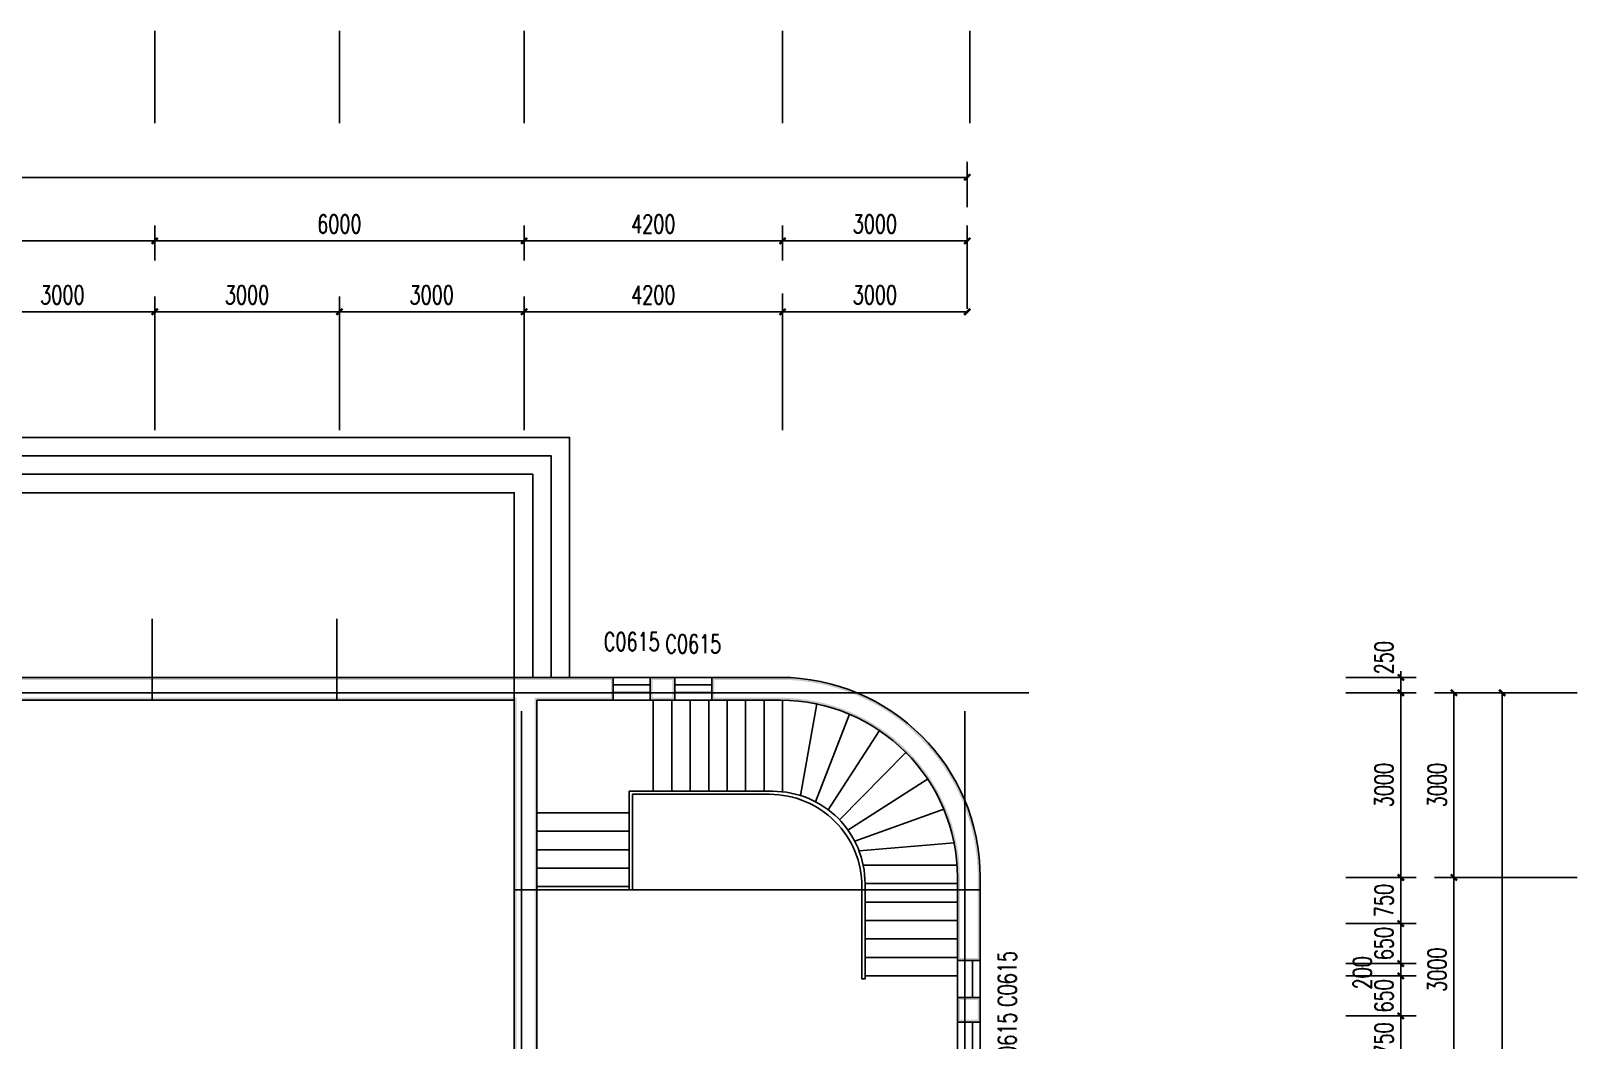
# Model space of a CAD drawing. Header units: millimetres. Extents: x -150677 to 588340, y -254013 to 149700.
# Drawn here: x 91288 to 116407, y -84349 to -67953 of the extents above; entities that cross this region are included whole.
import ezdxf

# ---------------------------------------------------------------- set-up
doc = ezdxf.new("R2010")
doc.units = ezdxf.units.MM
doc.header["$LTSCALE"] = 10
doc.header["$MEASUREMENT"] = 0
doc.linetypes.add('DOTE', pattern=[2.42, 2, -0.2, 0.02, -0.2])
for name, color, linetype in [('DOTE', 1, 'Continuous'), ('PUB_DIM', 3, 'Continuous'), ('PUB_WALL', 9, 'Continuous'), ('WALL', 9, 'Continuous'), ('WINDOW', 4, 'Continuous'), ('WINDOW_TEXT', 7, 'Continuous')]:
    doc.layers.add(name, color=color, linetype=linetype)
doc.styles.add('_TCH_DIM_T3', font='SIMPLEX', dxfattribs={"width": 0.705882, "bigfont": 'GBCBIG'})
doc.styles.add('_TCH_WINDOW', font='SIMPLEX', dxfattribs={"bigfont": 'GBCBIG'})
doc.dimstyles.new('_TCH_ARCH&&100', dxfattribs={"dimtxt": 297.5, "dimasz": 100, "dimexe": 250, "dimexo": 300, "dimgap": 126.25, "dimtad": 1, "dimdec": 0, "dimzin": 0, "dimdsep": 46, "dimtxsty": '_TCH_DIM_T3', "dimblk": 'ARCHTICK', "dimcen": 0.09, "dimclrt": 7, "dimazin": 2, "dimtfac": 1, "dimtdec": 0, "dimtix": 1, "dimtmove": 2, "dimatfit": 3, "dimfxl": 1, "dimtolj": 1, "dimtzin": 0, "dimarcsym": 0})

# ---------------------------------------------------------------- blocks, each defined once
blk = doc.blocks.new('_ArchTick')
at = {"color": 0, "linetype": 'ByBlock', "const_width": 0.4}
blk.add_lwpolyline([(-0.5, -0.5), (0.5, 0.5)], dxfattribs=at)
blk = doc.blocks.new('*D317')
at = {"layer": 'Defpoints', "color": 0, "transparency": 16777216}
for p in [(113793, -81706), (114407, -81706), (113793, -84706)]:
    blk.add_point(p, dxfattribs=at)
at = {"layer": 'PUB_DIM', "color": 0, "lineweight": -2, "transparency": 16777216}
for p, q in [((114093, -81706), (114657, -81706)), ((114407, -84706), (114407, -81706)), ((114093, -84706), (114657, -84706))]:
    blk.add_line(p, q, dxfattribs=at)
at = {"layer": 'PUB_DIM', "color": 0, "lineweight": -2, "transparency": 16777216, "xscale": 100, "yscale": 100, "zscale": 100}
for p, rotation in [((114407, -81706), 90), ((114407, -84706), 270)]:
    blk.add_blockref('_ArchTick', p, dxfattribs=dict(at, rotation=rotation))
at = {"layer": 'PUB_DIM', "color": 7, "transparency": 16777216, "insert": (114132, -83206), "char_height": 297.5, "attachment_point": 5, "rotation": 90, "style": '_TCH_DIM_T3'}
blk.add_mtext('\\A1;3000', dxfattribs=at)
blk = doc.blocks.new('*D318')
at = {"layer": 'Defpoints', "color": 0, "transparency": 16777216}
for p in [(113793, -78706), (114407, -78706), (113793, -81706)]:
    blk.add_point(p, dxfattribs=at)
at = {"layer": 'PUB_DIM', "color": 0, "lineweight": -2, "transparency": 16777216}
for p, q in [((114093, -78706), (114657, -78706)), ((114407, -81706), (114407, -78706)), ((114093, -81706), (114657, -81706))]:
    blk.add_line(p, q, dxfattribs=at)
at = {"layer": 'PUB_DIM', "color": 0, "lineweight": -2, "transparency": 16777216, "xscale": 100, "yscale": 100, "zscale": 100}
for p, rotation in [((114407, -78706), 90), ((114407, -81706), 270)]:
    blk.add_blockref('_ArchTick', p, dxfattribs=dict(at, rotation=rotation))
at = {"layer": 'PUB_DIM', "color": 7, "transparency": 16777216, "insert": (114132, -80206), "char_height": 297.5, "attachment_point": 5, "rotation": 90, "style": '_TCH_DIM_T3'}
blk.add_mtext('\\A1;3000', dxfattribs=at)
blk = doc.blocks.new('*D342')
at = {"layer": 'Defpoints', "color": 0, "transparency": 16777216}
for p in [(112349, -83956), (113543, -83956), (112349, -84706)]:
    blk.add_point(p, dxfattribs=at)
at = {"layer": 'PUB_DIM', "color": 0, "lineweight": -2, "transparency": 16777216}
for p, q in [((113543, -83956), (113543, -83856)), ((112649, -83956), (113793, -83956)), ((113543, -84706), (113543, -83956)), ((112649, -84706), (113793, -84706)), ((113543, -84706), (113543, -84806))]:
    blk.add_line(p, q, dxfattribs=at)
at = {"layer": 'PUB_DIM', "color": 0, "lineweight": -2, "transparency": 16777216, "xscale": 100, "yscale": 100, "zscale": 100}
for p, rotation in [((113543, -83956), 270), ((113543, -84706), 90)]:
    blk.add_blockref('_ArchTick', p, dxfattribs=dict(at, rotation=rotation))
at = {"layer": 'PUB_DIM', "color": 7, "transparency": 16777216, "insert": (113268, -84331), "char_height": 297.5, "attachment_point": 5, "rotation": 90, "style": '_TCH_DIM_T3'}
blk.add_mtext('\\A1;750', dxfattribs=at)
blk = doc.blocks.new('*D343')
at = {"layer": 'Defpoints', "color": 0, "transparency": 16777216}
for p in [(112349, -83306), (113543, -83306), (112349, -83956)]:
    blk.add_point(p, dxfattribs=at)
at = {"layer": 'PUB_DIM', "color": 0, "lineweight": -2, "transparency": 16777216}
for p, q in [((112649, -83306), (113793, -83306)), ((113543, -83306), (113543, -83206)), ((113543, -83956), (113543, -83306)), ((112649, -83956), (113793, -83956)), ((113543, -83956), (113543, -84056))]:
    blk.add_line(p, q, dxfattribs=at)
at = {"layer": 'PUB_DIM', "color": 0, "lineweight": -2, "transparency": 16777216, "xscale": 100, "yscale": 100, "zscale": 100}
for p, rotation in [((113543, -83306), 270), ((113543, -83956), 90)]:
    blk.add_blockref('_ArchTick', p, dxfattribs=dict(at, rotation=rotation))
at = {"layer": 'PUB_DIM', "color": 7, "transparency": 16777216, "insert": (113268, -83631), "char_height": 297.5, "attachment_point": 5, "rotation": 90, "style": '_TCH_DIM_T3'}
blk.add_mtext('\\A1;650', dxfattribs=at)
blk = doc.blocks.new('*D344')
at = {"layer": 'Defpoints', "color": 0, "transparency": 16777216}
for p in [(112349, -83106), (113543, -83106), (112349, -83306)]:
    blk.add_point(p, dxfattribs=at)
at = {"layer": 'PUB_DIM', "color": 0, "lineweight": -2, "transparency": 16777216}
for p, q in [((112649, -83106), (113793, -83106)), ((113543, -83106), (113543, -83006)), ((113543, -83306), (113543, -83106)), ((112649, -83306), (113793, -83306)), ((113543, -83306), (113543, -83406))]:
    blk.add_line(p, q, dxfattribs=at)
at = {"layer": 'PUB_DIM', "color": 0, "lineweight": -2, "transparency": 16777216, "xscale": 100, "yscale": 100, "zscale": 100}
for p, rotation in [((113543, -83106), 270), ((113543, -83306), 90)]:
    blk.add_blockref('_ArchTick', p, dxfattribs=dict(at, rotation=rotation))
at = {"layer": 'PUB_DIM', "color": 7, "transparency": 16777216, "insert": (112918, -83256), "char_height": 297.5, "attachment_point": 5, "rotation": 90, "style": '_TCH_DIM_T3'}
blk.add_mtext('\\A1;200', dxfattribs=at)
blk = doc.blocks.new('*D345')
at = {"layer": 'Defpoints', "color": 0, "transparency": 16777216}
for p in [(112349, -82456), (113543, -82456), (112349, -83106)]:
    blk.add_point(p, dxfattribs=at)
at = {"layer": 'PUB_DIM', "color": 0, "lineweight": -2, "transparency": 16777216}
for p, q in [((113543, -82456), (113543, -82356)), ((112649, -82456), (113793, -82456)), ((113543, -83106), (113543, -82456)), ((112649, -83106), (113793, -83106)), ((113543, -83106), (113543, -83206))]:
    blk.add_line(p, q, dxfattribs=at)
at = {"layer": 'PUB_DIM', "color": 0, "lineweight": -2, "transparency": 16777216, "xscale": 100, "yscale": 100, "zscale": 100}
for p, rotation in [((113543, -82456), 270), ((113543, -83106), 90)]:
    blk.add_blockref('_ArchTick', p, dxfattribs=dict(at, rotation=rotation))
at = {"layer": 'PUB_DIM', "color": 7, "transparency": 16777216, "insert": (113268, -82781), "char_height": 297.5, "attachment_point": 5, "rotation": 90, "style": '_TCH_DIM_T3'}
blk.add_mtext('\\A1;650', dxfattribs=at)
blk = doc.blocks.new('*D346')
at = {"layer": 'Defpoints', "color": 0, "transparency": 16777216}
for p in [(112349, -81706), (113543, -81706), (112349, -82456)]:
    blk.add_point(p, dxfattribs=at)
at = {"layer": 'PUB_DIM', "color": 0, "lineweight": -2, "transparency": 16777216}
for p, q in [((113543, -81706), (113543, -81606)), ((112649, -81706), (113793, -81706)), ((113543, -82456), (113543, -81706)), ((112649, -82456), (113793, -82456)), ((113543, -82456), (113543, -82556))]:
    blk.add_line(p, q, dxfattribs=at)
at = {"layer": 'PUB_DIM', "color": 0, "lineweight": -2, "transparency": 16777216, "xscale": 100, "yscale": 100, "zscale": 100}
for p, rotation in [((113543, -81706), 270), ((113543, -82456), 90)]:
    blk.add_blockref('_ArchTick', p, dxfattribs=dict(at, rotation=rotation))
at = {"layer": 'PUB_DIM', "color": 7, "transparency": 16777216, "insert": (113268, -82081), "char_height": 297.5, "attachment_point": 5, "rotation": 90, "style": '_TCH_DIM_T3'}
blk.add_mtext('\\A1;750', dxfattribs=at)
blk = doc.blocks.new('*D347')
at = {"layer": 'Defpoints', "color": 0, "transparency": 16777216}
for p in [(112349, -78706), (113543, -78706), (112349, -81706)]:
    blk.add_point(p, dxfattribs=at)
at = {"layer": 'PUB_DIM', "color": 0, "lineweight": -2, "transparency": 16777216}
for p, q in [((112649, -78706), (113793, -78706)), ((113543, -81706), (113543, -78706)), ((112649, -81706), (113793, -81706))]:
    blk.add_line(p, q, dxfattribs=at)
at = {"layer": 'PUB_DIM', "color": 0, "lineweight": -2, "transparency": 16777216, "xscale": 100, "yscale": 100, "zscale": 100}
for p, rotation in [((113543, -78706), 90), ((113543, -81706), 270)]:
    blk.add_blockref('_ArchTick', p, dxfattribs=dict(at, rotation=rotation))
at = {"layer": 'PUB_DIM', "color": 7, "transparency": 16777216, "insert": (113268, -80206), "char_height": 297.5, "attachment_point": 5, "rotation": 90, "style": '_TCH_DIM_T3'}
blk.add_mtext('\\A1;3000', dxfattribs=at)
blk = doc.blocks.new('*D348')
at = {"layer": 'Defpoints', "color": 0, "transparency": 16777216}
for p in [(112349, -78456), (113543, -78456), (112349, -78706)]:
    blk.add_point(p, dxfattribs=at)
at = {"layer": 'PUB_DIM', "color": 0, "lineweight": -2, "transparency": 16777216}
for p, q in [((113543, -78456), (113543, -78356)), ((112649, -78456), (113793, -78456)), ((113543, -78706), (113543, -78456)), ((112649, -78706), (113793, -78706)), ((113543, -78706), (113543, -78806))]:
    blk.add_line(p, q, dxfattribs=at)
at = {"layer": 'PUB_DIM', "color": 0, "lineweight": -2, "transparency": 16777216, "xscale": 100, "yscale": 100, "zscale": 100}
for p, rotation in [((113543, -78456), 270), ((113543, -78706), 90)]:
    blk.add_blockref('_ArchTick', p, dxfattribs=dict(at, rotation=rotation))
at = {"layer": 'PUB_DIM', "color": 7, "transparency": 16777216, "insert": (113268, -78136), "char_height": 297.5, "attachment_point": 5, "rotation": 90, "style": '_TCH_DIM_T3'}
blk.add_mtext('\\A1;250', dxfattribs=at)
blk = doc.blocks.new('*D413')
at = {"layer": 'Defpoints', "color": 0, "transparency": 16777216}
for p in [(93299, -72517), (90299, -74738), (93299, -74738)]:
    blk.add_point(p, dxfattribs=at)
at = {"layer": 'PUB_DIM', "color": 0, "lineweight": -2, "transparency": 16777216}
for p, q in [((90299, -74438), (90299, -72267)), ((93299, -74438), (93299, -72267)), ((90299, -72517), (93299, -72517))]:
    blk.add_line(p, q, dxfattribs=at)
at = {"layer": 'PUB_DIM', "color": 0, "lineweight": -2, "transparency": 16777216, "xscale": 100, "yscale": 100, "zscale": 100, "rotation": 180}
blk.add_blockref('_ArchTick', (90299, -72517), dxfattribs=at)
at = {"layer": 'PUB_DIM', "color": 0, "lineweight": -2, "transparency": 16777216, "xscale": 100, "yscale": 100, "zscale": 100}
blk.add_blockref('_ArchTick', (93299, -72517), dxfattribs=at)
at = {"layer": 'PUB_DIM', "color": 7, "transparency": 16777216, "insert": (91799, -72242), "char_height": 297.5, "attachment_point": 5, "style": '_TCH_DIM_T3'}
blk.add_mtext('\\A1;3000', dxfattribs=at)
blk = doc.blocks.new('*D414')
at = {"layer": 'Defpoints', "color": 0, "transparency": 16777216}
for p in [(96299, -72517), (93299, -74738), (96299, -74738)]:
    blk.add_point(p, dxfattribs=at)
at = {"layer": 'PUB_DIM', "color": 0, "lineweight": -2, "transparency": 16777216}
for p, q in [((93299, -74438), (93299, -72267)), ((96299, -74438), (96299, -72267)), ((93299, -72517), (96299, -72517))]:
    blk.add_line(p, q, dxfattribs=at)
at = {"layer": 'PUB_DIM', "color": 0, "lineweight": -2, "transparency": 16777216, "xscale": 100, "yscale": 100, "zscale": 100, "rotation": 180}
blk.add_blockref('_ArchTick', (93299, -72517), dxfattribs=at)
at = {"layer": 'PUB_DIM', "color": 0, "lineweight": -2, "transparency": 16777216, "xscale": 100, "yscale": 100, "zscale": 100}
blk.add_blockref('_ArchTick', (96299, -72517), dxfattribs=at)
at = {"layer": 'PUB_DIM', "color": 7, "transparency": 16777216, "insert": (94799, -72242), "char_height": 297.5, "attachment_point": 5, "style": '_TCH_DIM_T3'}
blk.add_mtext('\\A1;3000', dxfattribs=at)
blk = doc.blocks.new('*D415')
at = {"layer": 'Defpoints', "color": 0, "transparency": 16777216}
for p in [(99299, -72517), (96299, -74738), (99299, -74738)]:
    blk.add_point(p, dxfattribs=at)
at = {"layer": 'PUB_DIM', "color": 0, "lineweight": -2, "transparency": 16777216}
for p, q in [((96299, -74438), (96299, -72267)), ((99299, -74438), (99299, -72267)), ((96299, -72517), (99299, -72517))]:
    blk.add_line(p, q, dxfattribs=at)
at = {"layer": 'PUB_DIM', "color": 0, "lineweight": -2, "transparency": 16777216, "xscale": 100, "yscale": 100, "zscale": 100, "rotation": 180}
blk.add_blockref('_ArchTick', (96299, -72517), dxfattribs=at)
at = {"layer": 'PUB_DIM', "color": 0, "lineweight": -2, "transparency": 16777216, "xscale": 100, "yscale": 100, "zscale": 100}
blk.add_blockref('_ArchTick', (99299, -72517), dxfattribs=at)
at = {"layer": 'PUB_DIM', "color": 7, "transparency": 16777216, "insert": (97799, -72242), "char_height": 297.5, "attachment_point": 5, "style": '_TCH_DIM_T3'}
blk.add_mtext('\\A1;3000', dxfattribs=at)
blk = doc.blocks.new('*D416')
at = {"layer": 'Defpoints', "color": 0, "transparency": 16777216}
for p in [(103499, -72517), (99299, -74738), (103499, -74738)]:
    blk.add_point(p, dxfattribs=at)
at = {"layer": 'PUB_DIM', "color": 0, "lineweight": -2, "transparency": 16777216}
for p, q in [((99299, -74438), (99299, -72267)), ((103499, -74438), (103499, -72267)), ((99299, -72517), (103499, -72517))]:
    blk.add_line(p, q, dxfattribs=at)
at = {"layer": 'PUB_DIM', "color": 0, "lineweight": -2, "transparency": 16777216, "xscale": 100, "yscale": 100, "zscale": 100, "rotation": 180}
blk.add_blockref('_ArchTick', (99299, -72517), dxfattribs=at)
at = {"layer": 'PUB_DIM', "color": 0, "lineweight": -2, "transparency": 16777216, "xscale": 100, "yscale": 100, "zscale": 100}
blk.add_blockref('_ArchTick', (103499, -72517), dxfattribs=at)
at = {"layer": 'PUB_DIM', "color": 7, "transparency": 16777216, "insert": (101399, -72242), "char_height": 297.5, "attachment_point": 5, "style": '_TCH_DIM_T3'}
blk.add_mtext('\\A1;4200', dxfattribs=at)
blk = doc.blocks.new('*D429')
at = {"layer": 'Defpoints', "color": 0, "transparency": 16777216}
for p in [(103499, -72517), (106499, -72517), (106499, -72517)]:
    blk.add_point(p, dxfattribs=at)
at = {"layer": 'PUB_DIM', "color": 0, "lineweight": -2, "transparency": 16777216}
for p, q in [((103499, -72217), (103499, -72267)), ((106499, -72217), (106499, -72267)), ((103499, -72517), (106499, -72517))]:
    blk.add_line(p, q, dxfattribs=at)
at = {"layer": 'PUB_DIM', "color": 0, "lineweight": -2, "transparency": 16777216, "xscale": 100, "yscale": 100, "zscale": 100, "rotation": 180}
blk.add_blockref('_ArchTick', (103499, -72517), dxfattribs=at)
at = {"layer": 'PUB_DIM', "color": 0, "lineweight": -2, "transparency": 16777216, "xscale": 100, "yscale": 100, "zscale": 100}
blk.add_blockref('_ArchTick', (106499, -72517), dxfattribs=at)
at = {"layer": 'PUB_DIM', "color": 7, "transparency": 16777216, "insert": (104999, -72242), "char_height": 297.5, "attachment_point": 5, "style": '_TCH_DIM_T3'}
blk.add_mtext('\\A1;3000', dxfattribs=at)
blk = doc.blocks.new('*D439')
at = {"layer": 'Defpoints', "color": 0, "transparency": 16777216}
for p in [(93299, -71364), (87299, -71985), (93299, -71985)]:
    blk.add_point(p, dxfattribs=at)
at = {"layer": 'PUB_DIM', "color": 0, "lineweight": -2, "transparency": 16777216}
for p, q in [((87299, -71685), (87299, -71114)), ((93299, -71685), (93299, -71114)), ((87299, -71364), (93299, -71364))]:
    blk.add_line(p, q, dxfattribs=at)
at = {"layer": 'PUB_DIM', "color": 0, "lineweight": -2, "transparency": 16777216, "xscale": 100, "yscale": 100, "zscale": 100, "rotation": 180}
blk.add_blockref('_ArchTick', (87299, -71364), dxfattribs=at)
at = {"layer": 'PUB_DIM', "color": 0, "lineweight": -2, "transparency": 16777216, "xscale": 100, "yscale": 100, "zscale": 100}
blk.add_blockref('_ArchTick', (93299, -71364), dxfattribs=at)
at = {"layer": 'PUB_DIM', "color": 7, "transparency": 16777216, "insert": (90299, -71089), "char_height": 297.5, "attachment_point": 5, "style": '_TCH_DIM_T3'}
blk.add_mtext('\\A1;6000', dxfattribs=at)
blk = doc.blocks.new('*D440')
at = {"layer": 'Defpoints', "color": 0, "transparency": 16777216}
for p in [(99299, -71364), (93299, -71985), (99299, -71985)]:
    blk.add_point(p, dxfattribs=at)
at = {"layer": 'PUB_DIM', "color": 0, "lineweight": -2, "transparency": 16777216}
for p, q in [((93299, -71685), (93299, -71114)), ((99299, -71685), (99299, -71114)), ((93299, -71364), (99299, -71364))]:
    blk.add_line(p, q, dxfattribs=at)
at = {"layer": 'PUB_DIM', "color": 0, "lineweight": -2, "transparency": 16777216, "xscale": 100, "yscale": 100, "zscale": 100, "rotation": 180}
blk.add_blockref('_ArchTick', (93299, -71364), dxfattribs=at)
at = {"layer": 'PUB_DIM', "color": 0, "lineweight": -2, "transparency": 16777216, "xscale": 100, "yscale": 100, "zscale": 100}
blk.add_blockref('_ArchTick', (99299, -71364), dxfattribs=at)
at = {"layer": 'PUB_DIM', "color": 7, "transparency": 16777216, "insert": (96299, -71089), "char_height": 297.5, "attachment_point": 5, "style": '_TCH_DIM_T3'}
blk.add_mtext('\\A1;6000', dxfattribs=at)
blk = doc.blocks.new('*D441')
at = {"layer": 'Defpoints', "color": 0, "transparency": 16777216}
for p in [(103499, -71364), (99299, -71985), (103499, -71985)]:
    blk.add_point(p, dxfattribs=at)
at = {"layer": 'PUB_DIM', "color": 0, "lineweight": -2, "transparency": 16777216}
for p, q in [((99299, -71685), (99299, -71114)), ((103499, -71685), (103499, -71114)), ((99299, -71364), (103499, -71364))]:
    blk.add_line(p, q, dxfattribs=at)
at = {"layer": 'PUB_DIM', "color": 0, "lineweight": -2, "transparency": 16777216, "xscale": 100, "yscale": 100, "zscale": 100, "rotation": 180}
blk.add_blockref('_ArchTick', (99299, -71364), dxfattribs=at)
at = {"layer": 'PUB_DIM', "color": 0, "lineweight": -2, "transparency": 16777216, "xscale": 100, "yscale": 100, "zscale": 100}
blk.add_blockref('_ArchTick', (103499, -71364), dxfattribs=at)
at = {"layer": 'PUB_DIM', "color": 7, "transparency": 16777216, "insert": (101399, -71089), "char_height": 297.5, "attachment_point": 5, "style": '_TCH_DIM_T3'}
blk.add_mtext('\\A1;4200', dxfattribs=at)
blk = doc.blocks.new('*D442')
at = {"layer": 'Defpoints', "color": 0, "transparency": 16777216}
for p in [(106499, -71364), (103499, -71985), (106499, -71985)]:
    blk.add_point(p, dxfattribs=at)
at = {"layer": 'PUB_DIM', "color": 0, "lineweight": -2, "transparency": 16777216}
for p, q in [((103499, -71685), (103499, -71114)), ((106499, -71685), (106499, -71114)), ((103499, -71364), (106499, -71364))]:
    blk.add_line(p, q, dxfattribs=at)
at = {"layer": 'PUB_DIM', "color": 0, "lineweight": -2, "transparency": 16777216, "xscale": 100, "yscale": 100, "zscale": 100, "rotation": 180}
blk.add_blockref('_ArchTick', (103499, -71364), dxfattribs=at)
at = {"layer": 'PUB_DIM', "color": 0, "lineweight": -2, "transparency": 16777216, "xscale": 100, "yscale": 100, "zscale": 100}
blk.add_blockref('_ArchTick', (106499, -71364), dxfattribs=at)
at = {"layer": 'PUB_DIM', "color": 7, "transparency": 16777216, "insert": (104999, -71089), "char_height": 297.5, "attachment_point": 5, "style": '_TCH_DIM_T3'}
blk.add_mtext('\\A1;3000', dxfattribs=at)
blk = doc.blocks.new('*D443')
at = {"layer": 'Defpoints', "color": 0, "transparency": 16777216}
for p in [(106499, -70332), (45299, -71114), (106499, -71114)]:
    blk.add_point(p, dxfattribs=at)
at = {"layer": 'PUB_DIM', "color": 0, "lineweight": -2, "transparency": 16777216}
for p, q in [((45299, -70814), (45299, -70082)), ((106499, -70814), (106499, -70082)), ((45299, -70332), (106499, -70332))]:
    blk.add_line(p, q, dxfattribs=at)
at = {"layer": 'PUB_DIM', "color": 0, "lineweight": -2, "transparency": 16777216, "xscale": 100, "yscale": 100, "zscale": 100, "rotation": 180}
blk.add_blockref('_ArchTick', (45299, -70332), dxfattribs=at)
at = {"layer": 'PUB_DIM', "color": 0, "lineweight": -2, "transparency": 16777216, "xscale": 100, "yscale": 100, "zscale": 100}
blk.add_blockref('_ArchTick', (106499, -70332), dxfattribs=at)
at = {"layer": 'PUB_DIM', "color": 7, "transparency": 16777216, "insert": (75899, -70057), "char_height": 297.5, "attachment_point": 5, "style": '_TCH_DIM_T3'}
blk.add_mtext('\\A1;61200', dxfattribs=at)
blk = doc.blocks.new('$WINLIB2D$00000001')
at = {"color": 0}
for points in [[(-0.5, 0.5), (-0.5, -0.5)], [(-0.5, 0.5), (0.5, 0.5)], [(0.5, -0.5), (0.5, 0.5)], [(0.5, 0.167), (-0.5, 0.167)], [(0.5, -0.167), (-0.5, -0.167)], [(-0.5, -0.5), (0.5, -0.5)]]:
    blk.add_lwpolyline(points, dxfattribs=at)
blk = doc.blocks.new('*D446')
at = {"layer": 'Defpoints', "color": 0, "transparency": 16777216}
for p in [(114407, -78706), (115189, -78706), (114407, -114758)]:
    blk.add_point(p, dxfattribs=at)
at = {"layer": 'PUB_DIM', "color": 0, "lineweight": -2, "transparency": 16777216}
for p, q in [((114707, -78706), (115439, -78706)), ((115189, -114758), (115189, -78706)), ((114707, -114758), (115439, -114758))]:
    blk.add_line(p, q, dxfattribs=at)
at = {"layer": 'PUB_DIM', "color": 0, "lineweight": -2, "transparency": 16777216, "xscale": 100, "yscale": 100, "zscale": 100}
for p, rotation in [((115189, -78706), 90), ((115189, -114758), 270)]:
    blk.add_blockref('_ArchTick', p, dxfattribs=dict(at, rotation=rotation))
at = {"layer": 'PUB_DIM', "color": 7, "transparency": 16777216, "insert": (114914, -96732), "char_height": 297.5, "attachment_point": 5, "rotation": 90, "style": '_TCH_DIM_T3'}
blk.add_mtext('\\A1;36050', dxfattribs=at)

msp = doc.modelspace()

# ---------------------------------------------------------------- hatches: boundary and pattern name
at = {"layer": 'PUB_WALL'}
for points in [[(99259.4, -78456), (79800.3, -78456), (79840.3, -78496), (99259.4, -78496)], [(100749.4, -78456), (99259.4, -78456), (99259.4, -78496), (100709.4, -78496)], [(100749.4, -78826), (100749.4, -78456), (100709.4, -78496), (100709.4, -78786)], [(101749.4, -78456), (101349.4, -78456), (101389.4, -78496), (101709.4, -78496)], [(101349.4, -78456), (101349.4, -78826), (101389.4, -78786), (101389.4, -78496)], [(101749.4, -78826), (101749.4, -78456), (101709.4, -78496), (101709.4, -78786)], [(103459.4, -78456), (102349.4, -78456), (102389.4, -78496), (103459.4, -78496)], [(102349.4, -78456), (102349.4, -78826), (102389.4, -78786), (102389.4, -78496)], [(106709.4, -81706, 0.4142136), (103459.4, -78456), (103459.4, -78496, -0.4142136), (106669.4, -81706)], [(79800.3, -78826), (99139.4, -78826), (99179.4, -78786), (79840.3, -78786)], [(99139.4, -78826), (99139.4, -87376), (99179.4, -87336), (99179.4, -78786)], [(99509.4, -78826), (100749.4, -78826), (100709.4, -78786), (99469.4, -78786)], [(99509.4, -87376), (99509.4, -78826), (99469.4, -78786), (99469.4, -87336)], [(101349.4, -78826), (101749.4, -78826), (101709.4, -78786), (101389.4, -78786)], [(102349.4, -78826), (103459.4, -78826), (103459.4, -78786), (102389.4, -78786)], [(106339.4, -81706, 0.4142136), (103459.4, -78826), (103459.4, -78786, -0.4142136), (106379.4, -81706)], [(106339.4, -81706), (106339.4, -83056), (106379.4, -83016), (106379.4, -81706)], [(106709.4, -83056), (106709.4, -81706), (106669.4, -81706), (106669.4, -83016)], [(106339.4, -83056), (106709.4, -83056), (106669.4, -83016), (106379.4, -83016)], [(106709.4, -83656), (106339.4, -83656), (106379.4, -83696), (106669.4, -83696)], [(106339.4, -83656), (106339.4, -84056), (106379.4, -84016), (106379.4, -83696)], [(106709.4, -84056), (106709.4, -83656), (106669.4, -83696), (106669.4, -84016)], [(106339.4, -84056), (106709.4, -84056), (106669.4, -84016), (106379.4, -84016)]]:
    msp.add_hatch(color=256, dxfattribs=at).paths.add_polyline_path(points)

# ---------------------------------------------------------------- linework, layer by layer
at = {"color": 2}
for points in [[(100039.4, -78456), (100039.4, -74556), (56649.4, -74556), (56649.4, -78456)], [(99739.4, -78456), (99739.4, -74856), (56949.4, -74856), (56949.4, -78456)], [(99439.4, -78456), (99439.4, -75156), (57249.4, -75156), (57249.4, -78456)], [(99139.4, -78456), (99139.4, -75456), (57549.4, -75456), (57549.4, -78456)], [(101399.4, -78826.3), (101399.4, -80314.6)], [(101699.4, -78826.3), (101699.4, -80314.6)], [(101999.4, -78826.3), (101999.4, -80314.6)], [(102299.4, -78826.3), (102299.4, -80314.6)], [(102599.4, -78826.3), (102599.4, -80314.6)], [(102899.4, -78826.3), (102899.4, -80314.6)], [(103199.4, -78826.3), (103199.4, -80314.6)], [(103499.4, -78826.3), (103499.4, -80314.6)], [(104053.1, -78887.7), (103789.3, -80375.1)], [(104584.3, -79054.8), (104036.5, -80477.8)], [(104241.1, -80607.2), (105074, -79321.1)], [(104422.2, -80767.9), (105502.9, -79676.6)], [(104561.4, -80936.1), (105855.4, -80108)], [(104672.3, -81118), (106118.2, -80599.2)], [(101009.4, -80656), (99509.4, -80656)], [(101009.4, -80956), (99509.4, -80956)], [(101009.4, -81256), (99509.4, -81256)], [(104741.5, -81273), (106284.5, -81146)], [(101009.4, -81556), (99509.4, -81556)], [(104809.1, -81506), (106339.4, -81506)], [(101009.4, -81856), (99509.4, -81856)], [(104839.4, -81806), (106339.4, -81806)], [(104839.4, -82106), (106339.4, -82106)], [(104839.4, -82406), (106339.4, -82406)], [(104839.4, -82706), (106339.4, -82706)], [(104839.4, -83006), (106339.4, -83006)], [(104839.4, -83306), (106339.4, -83306)]]:
    msp.add_lwpolyline(points, dxfattribs=at)
msp.add_lwpolyline([(99139.4, -78826), (99139.4, -78456)])
msp.add_lwpolyline([(101009.4, -80306), (103339.4, -80306, -0.4142136), (104839.4, -81806), (104839.4, -83306), (104839.4, -83356), (104789.4, -83356), (104789.4, -81856, 0.4142136), (103289.4, -80356), (101059.4, -80356), (101059.4, -81906), (101009.4, -81906), (101009.4, -81856), (101009.4, -80356)], format="xyb", close=True, dxfattribs=at)
for p in [(104053.1, -78887.7), (104053.1, -78887.7), (104584.6, -79054.8), (104584.6, -79054.8), (105074, -79321.1), (105074, -79321.1), (105502.9, -79676.6), (105502.9, -79676.6), (105855.4, -80108), (105855.4, -80108), (106118.2, -80599.2), (106118.2, -80599.2), (106281.6, -81131.9), (106281.6, -81131.9)]:
    msp.add_point(p)
at = {"layer": 'DOTE', "linetype": 'DOTE'}
for p, q in [((93259.4, -78826), (93259.4, -77506)), ((96259.4, -78826), (96259.4, -77506)), ((42316.1, -78706), (107499.4, -78706)), ((99259.4, -112006), (99259.4, -79006)), ((106459.4, -115706), (106459.4, -79006)), ((99139.4, -81906), (106709.4, -81906))]:
    msp.add_line(p, q, dxfattribs=at)
at = {"layer": 'PUB_DIM'}
for p, q in [((93299.4, -69449.4), (93299.4, -67952.6)), ((96299.4, -69449.4), (96299.4, -67952.6)), ((99299.4, -69449.4), (99299.4, -67952.6)), ((103499.4, -69449.4), (103499.4, -67952.6)), ((106539.4, -69449.4), (106539.4, -67952.6)), ((114406.7, -78706), (116406.7, -78706)), ((114406.7, -81706), (116406.7, -81706))]:
    msp.add_line(p, q, dxfattribs=at)
msp.add_lwpolyline([(106499.4, -71485.2), (106499.4, -72465.6)], dxfattribs=at)
at = {"layer": 'WALL'}
for p, q in [((99259.4, -78456), (79800.3, -78456)), ((100749.4, -78456), (99259.4, -78456)), ((100749.4, -78826), (100749.4, -78456)), ((101749.4, -78456), (101349.4, -78456)), ((101349.4, -78456), (101349.4, -78826)), ((101749.4, -78826), (101749.4, -78456)), ((103459.4, -78456), (102349.4, -78456)), ((102349.4, -78456), (102349.4, -78826)), ((79800.3, -78826), (99139.4, -78826)), ((99139.4, -78826), (99139.4, -87376)), ((99509.4, -78826), (100749.4, -78826)), ((99509.4, -87376), (99509.4, -78826)), ((101349.4, -78826), (101749.4, -78826)), ((102349.4, -78826), (103459.4, -78826)), ((106339.4, -81706), (106339.4, -83056)), ((106709.4, -83056), (106709.4, -81706)), ((106339.4, -83056), (106709.4, -83056)), ((106709.4, -83656), (106339.4, -83656)), ((106339.4, -83656), (106339.4, -84056)), ((106709.4, -84056), (106709.4, -83656)), ((106339.4, -84056), (106709.4, -84056))]:
    msp.add_line(p, q, dxfattribs=at)
for radius in [3250, 2880]:
    msp.add_arc((103459.4, -81706), radius, 360, 90, dxfattribs=at)

# ---------------------------------------------------------------- block references
at = {"layer": 'WINDOW'}
ref = msp.add_blockref('$WINLIB2D$00000001', (101049.4, -78641), dxfattribs=dict(at, xscale=-600, yscale=370, zscale=-600, rotation=180))
ref.add_attrib('A', 'C0615', (100594.4, -78024.1), dxfattribs={"layer": 'WINDOW_TEXT', "height": 297.5, "style": '_TCH_WINDOW', "width": 0.705882})
ref = msp.add_blockref('$WINLIB2D$00000001', (102049.4, -78641), dxfattribs=dict(at, xscale=-600, yscale=370, zscale=-600, rotation=180))
ref.add_attrib('A', 'C0615', (101594.4, -78061.3), dxfattribs={"layer": 'WINDOW_TEXT', "height": 297.5, "style": '_TCH_WINDOW', "width": 0.705882})
ref = msp.add_blockref('$WINLIB2D$00000001', (106524.4, -83356), dxfattribs=dict(at, xscale=-600, yscale=-370, zscale=-600, rotation=90.0000000000001))
ref.add_attrib('A', 'C0615', (107297.1, -83811), dxfattribs={"layer": 'WINDOW_TEXT', "height": 297.5, "rotation": 90, "style": '_TCH_WINDOW', "width": 0.705882})
ref = msp.add_blockref('$WINLIB2D$00000001', (106524.4, -84356), dxfattribs=dict(at, xscale=-600, yscale=-370, zscale=-600, rotation=90.0000000000001))
ref.add_attrib('A', 'C0615', (107297.1, -84811), dxfattribs={"layer": 'WINDOW_TEXT', "height": 297.5, "rotation": 90, "style": '_TCH_WINDOW', "width": 0.705882})

# ---------------------------------------------------------------- dimensions: what is measured, and where the dimension line sits
at = {"layer": 'PUB_DIM'}
for p1, p2, distance, picture, middle in [((45299.4, -71114), (106499.4, -71114), 782.1, '*D443', (75899.4, -70056.8)), ((87299.4, -71985.5), (93299.4, -71985.5), 621.5, '*D439', (90299.4, -71089)), ((93299.4, -71985.5), (99299.4, -71985.5), 621.5, '*D440', (96299.4, -71089)), ((99299.4, -71985.5), (103499.4, -71985.5), 621.5, '*D441', (101399.4, -71089)), ((103499.4, -71985.5), (106499.4, -71985.5), 621.5, '*D442', (104999.4, -71089)), ((90299.4, -74737.8), (93299.4, -74737.8), 2220.4, '*D413', (91799.4, -72242.4)), ((93299.4, -74737.8), (96299.4, -74737.8), 2220.4, '*D414', (94799.4, -72242.4)), ((96299.4, -74737.8), (99299.4, -74737.8), 2220.4, '*D415', (97799.4, -72242.4)), ((99299.4, -74737.8), (103499.4, -74737.8), 2220.4, '*D416', (101399.4, -72242.4)), ((103499.4, -72517.4), (106499.4, -72517.4), 0, '*D429', (104999.4, -72242.4)), ((112348.9, -81706), (112348.9, -78706), -1193.9, '*D347', (113267.8, -80206)), ((113792.8, -81706), (113792.8, -78706), -613.9, '*D318', (114131.7, -80206)), ((112348.9, -82456), (112348.9, -81706), -1193.9, '*D346', (113267.8, -82081)), ((113792.8, -84706), (113792.8, -81706), -613.9, '*D317', (114131.7, -83206)), ((112348.9, -83106), (112348.9, -82456), -1193.9, '*D345', (113267.8, -82781)), ((112348.9, -83956), (112348.9, -83306), -1193.9, '*D343', (113267.8, -83631)), ((112348.9, -84706), (112348.9, -83956), -1193.9, '*D342', (113267.8, -84331))]:
    dim = msp.add_aligned_dim(p1=p1, p2=p2, distance=distance, dimstyle='_TCH_ARCH&&100', dxfattribs=at)
    dim.commit()
    dim.dimension.update_dxf_attribs({"geometry": picture, "text_midpoint": middle})
for base, p1, p2, picture, middle in [((113542.8, -78456), (112348.9, -78706), (112348.9, -78456), '*D348', (113267.8, -78136)), ((113542.8, -83106), (112348.9, -83306), (112348.9, -83106), '*D344', (112917.8, -83256))]:
    dim = msp.add_linear_dim(base=base, p1=p1, p2=p2, angle=90, dimstyle='_TCH_ARCH&&100', dxfattribs=at)
    dim.commit()
    dim.dimension.update_dxf_attribs({"geometry": picture, "text_midpoint": middle, "dimtype": 129})
dim = msp.add_aligned_dim(p1=(114406.7, -114757.8), p2=(114406.7, -78706), distance=-782.2, text='36050', dimstyle='_TCH_ARCH&&100', dxfattribs=at)
dim.commit()
dim.dimension.update_dxf_attribs({"geometry": '*D446', "text_midpoint": (114914, -96731.9)})

doc.saveas('drawing.dxf')
